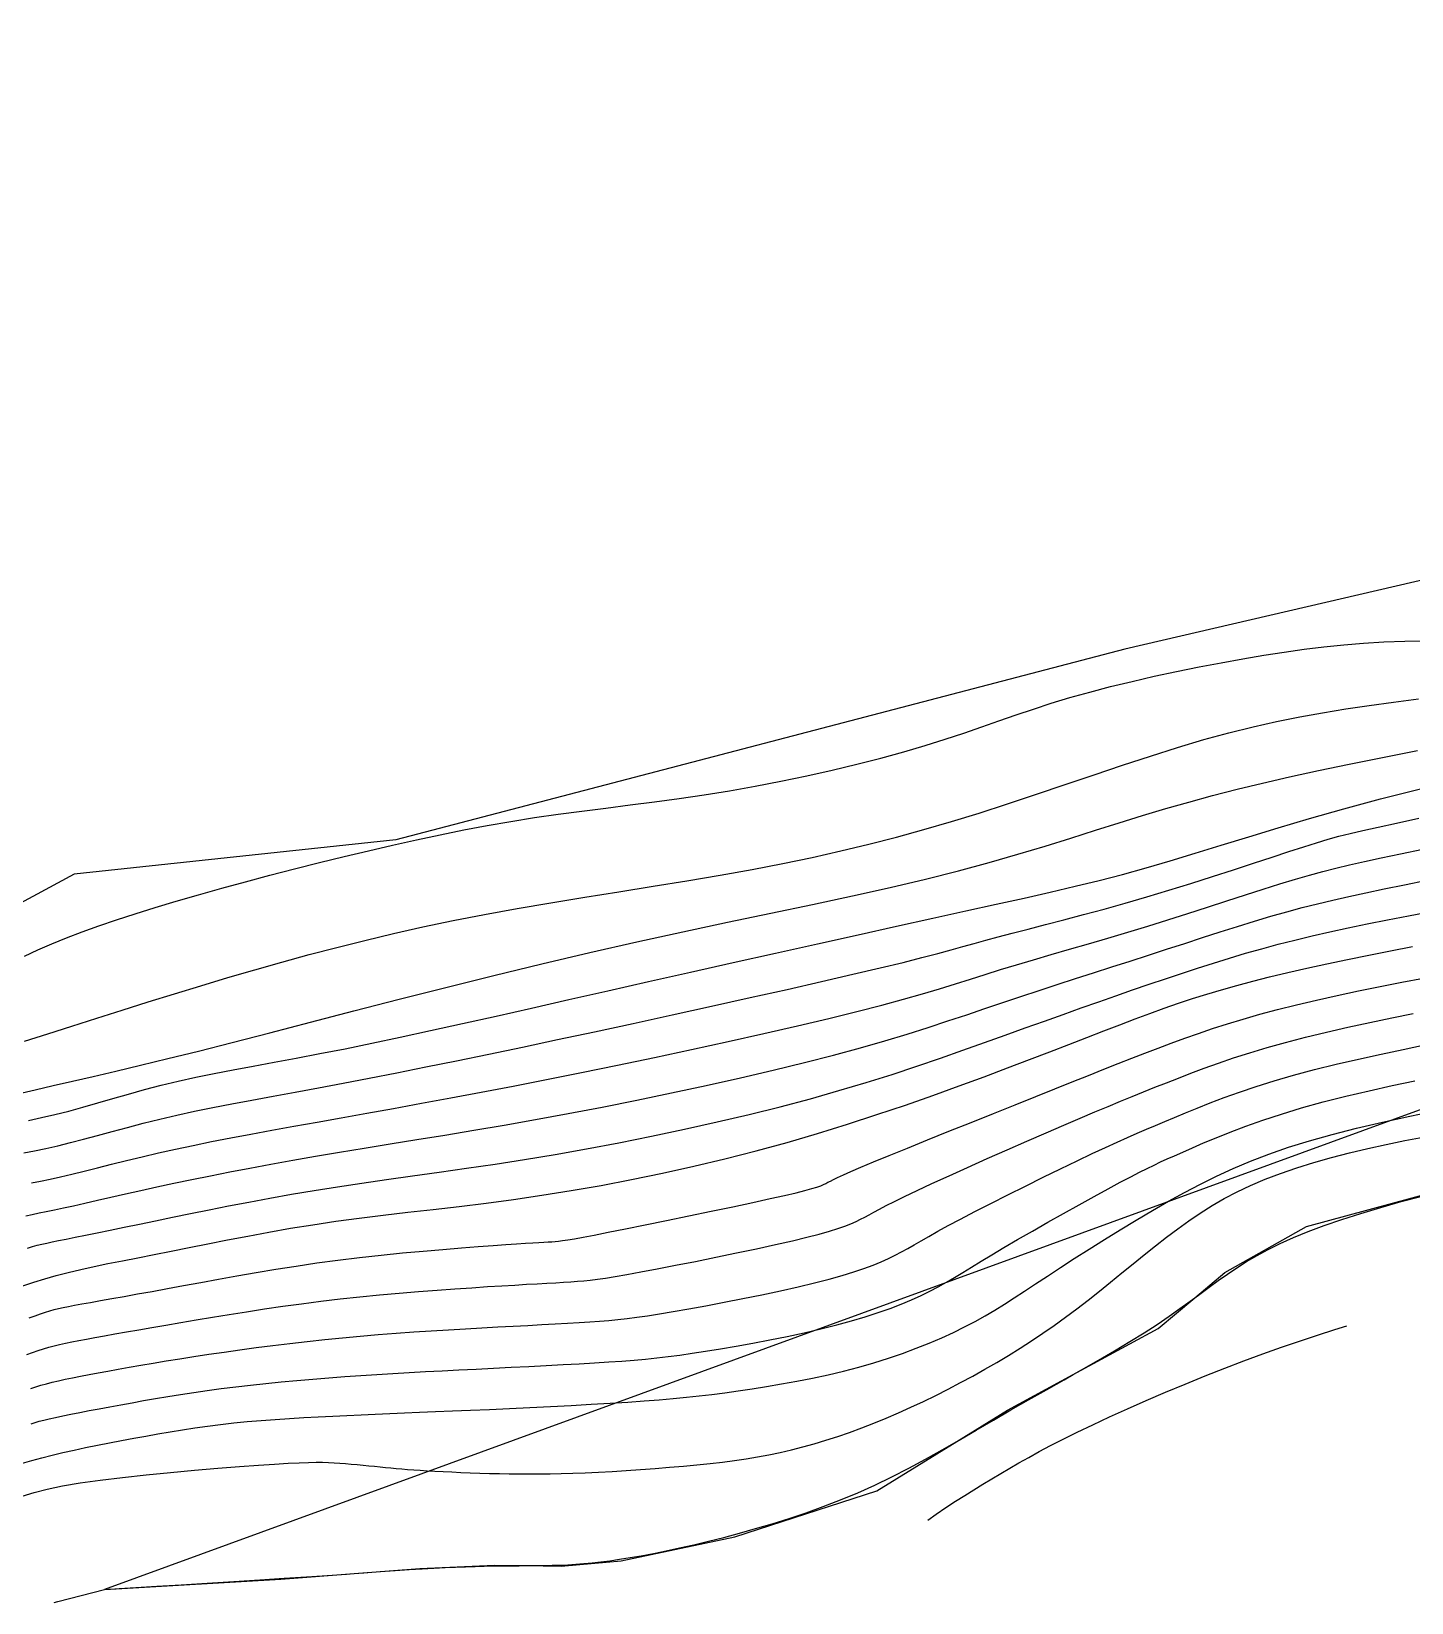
# Model space of a CAD drawing. Header units: metres. Extents: x 241192 to 243846, y 277833 to 281228.
# Drawn here: x 243592.6 to 243645.1, y 281166.3 to 281226 of the extents above; entities that cross this region are included whole.
import ezdxf

# ---------------------------------------------------------------- set-up
doc = ezdxf.new("R2010")
doc.units = ezdxf.units.M
for name, color, linetype in [('TERRAIN_BOUNDARY', 6, 'Continuous'), ('TERRAIN_CONTOUR_1M', 3, 'Continuous'), ('TERRAIN_CONTOUR_5M_SUPPLEMENT', 4, 'Continuous')]:
    doc.layers.add(name, color=color, linetype=linetype)

msp = doc.modelspace()

# ---------------------------------------------------------------- linework, layer by layer
at = {"layer": 'TERRAIN_BOUNDARY'}
msp.add_polyline3d([(243745.421, 281222.791, 0), (243737.295, 281221.867, 0), (243730.231, 281226.018, 0), (243720.239, 281224.425, 0), (243694.771, 281219.777, 0), (243676.151, 281213.339, 0), (243667.336, 281210.203, 0), (243634.22, 281202.514, 0), (243606.489, 281195.27, 0), (243594.248, 281193.958, 0), (243583.689, 281188.269, 0), (243579.782, 281189.576, 0), (243568.34, 281189.293, 0), (243546.752, 281188.108, 0)], dxfattribs=at)
at = {"layer": 'TERRAIN_CONTOUR_1M'}
for points in [[(243712.775, 281209.536, 17), (243595.401, 281166.753, 17), (243595.626, 281166.766, 17)], [(243592.358, 281190.846, 2), (243592.862, 281191.082, 2), (243593.393, 281191.313, 2), (243593.955, 281191.542, 2), (243594.55, 281191.768, 2), (243595.181, 281191.995, 2), (243595.852, 281192.223, 2), (243596.566, 281192.454, 2), (243597.325, 281192.689, 2), (243598.132, 281192.93, 2), (243598.98, 281193.175, 2), (243599.862, 281193.422, 2), (243600.77, 281193.67, 2), (243601.696, 281193.917, 2), (243602.634, 281194.16, 2), (243603.575, 281194.398, 2), (243604.513, 281194.629, 2), (243605.44, 281194.851, 2), (243606.357, 281195.064, 2), (243607.267, 281195.267, 2), (243608.17, 281195.459, 2), (243609.07, 281195.64, 2), (243609.967, 281195.809, 2), (243610.863, 281195.966, 2), (243611.76, 281196.109, 2), (243612.661, 281196.24, 2), (243613.566, 281196.361, 2), (243614.477, 281196.476, 2), (243615.396, 281196.591, 2), (243616.324, 281196.71, 2), (243617.263, 281196.836, 2), (243618.214, 281196.974, 2), (243619.179, 281197.128, 2), (243620.157, 281197.301, 2), (243621.14, 281197.493, 2), (243622.12, 281197.699, 2), (243623.086, 281197.917, 2), (243624.03, 281198.144, 2), (243624.941, 281198.378, 2), (243625.81, 281198.616, 2), (243626.627, 281198.854, 2), (243627.387, 281199.091, 2), (243628.099, 281199.326, 2), (243628.778, 281199.559, 2), (243629.436, 281199.789, 2), (243630.087, 281200.016, 2), (243630.745, 281200.239, 2), (243631.423, 281200.459, 2), (243632.135, 281200.675, 2), (243632.89, 281200.887, 2), (243633.684, 281201.094, 2), (243634.506, 281201.294, 2), (243635.346, 281201.486, 2), (243636.197, 281201.669, 2), (243637.048, 281201.842, 2), (243637.889, 281202.004, 2), (243638.711, 281202.153, 2), (243639.508, 281202.288, 2), (243640.284, 281202.41, 2), (243641.045, 281202.516, 2), (243641.799, 281202.608, 2), (243642.553, 281202.685, 2), (243643.313, 281202.747, 2), (243644.086, 281202.793, 2), (243644.88, 281202.823, 2), (243645.699, 281202.838, 2)], [(243592.361, 281187.606, 3), (243593.245, 281187.889, 3), (243594.161, 281188.182, 3), (243595.103, 281188.483, 3), (243596.07, 281188.789, 3), (243597.055, 281189.099, 3), (243598.057, 281189.409, 3), (243599.071, 281189.718, 3), (243600.094, 281190.024, 3), (243601.121, 281190.324, 3), (243602.15, 281190.616, 3), (243603.186, 281190.899, 3), (243604.235, 281191.175, 3), (243605.302, 281191.442, 3), (243606.392, 281191.7, 3), (243607.512, 281191.951, 3), (243608.667, 281192.192, 3), (243609.863, 281192.425, 3), (243611.103, 281192.65, 3), (243612.377, 281192.869, 3), (243613.672, 281193.082, 3), (243614.977, 281193.293, 3), (243616.278, 281193.502, 3), (243617.564, 281193.712, 3), (243618.822, 281193.925, 3), (243620.039, 281194.142, 3), (243621.206, 281194.366, 3), (243622.33, 281194.599, 3), (243623.42, 281194.841, 3), (243624.484, 281195.097, 3), (243625.534, 281195.367, 3), (243626.578, 281195.654, 3), (243627.625, 281195.96, 3), (243628.685, 281196.286, 3), (243629.764, 281196.634, 3), (243630.858, 281196.997, 3), (243631.957, 281197.368, 3), (243633.052, 281197.74, 3), (243634.136, 281198.104, 3), (243635.2, 281198.453, 3), (243636.235, 281198.78, 3), (243637.232, 281199.077, 3), (243638.187, 281199.339, 3), (243639.106, 281199.568, 3), (243640, 281199.769, 3), (243640.878, 281199.946, 3), (243641.751, 281200.103, 3), (243642.63, 281200.246, 3), (243643.524, 281200.378, 3), (243644.443, 281200.505, 3), (243645.395, 281200.63, 3)], [(243592.101, 281185.609, 4), (243592.76, 281185.759, 4), (243593.45, 281185.915, 4), (243594.181, 281186.081, 4), (243594.968, 281186.263, 4), (243595.826, 281186.463, 4), (243596.77, 281186.688, 4), (243597.814, 281186.942, 4), (243598.973, 281187.23, 4), (243600.261, 281187.557, 4), (243601.687, 281187.924, 4), (243603.235, 281188.326, 4), (243604.884, 281188.755, 4), (243606.61, 281189.2, 4), (243608.393, 281189.654, 4), (243610.211, 281190.108, 4), (243612.041, 281190.553, 4), (243613.862, 281190.981, 4), (243615.653, 281191.385, 4), (243617.406, 281191.766, 4), (243619.11, 281192.128, 4), (243620.76, 281192.474, 4), (243622.346, 281192.808, 4), (243623.86, 281193.132, 4), (243625.294, 281193.452, 4), (243626.641, 281193.768, 4), (243627.895, 281194.086, 4), (243629.063, 281194.402, 4), (243630.158, 281194.717, 4), (243631.19, 281195.027, 4), (243632.169, 281195.331, 4), (243633.107, 281195.627, 4), (243634.014, 281195.914, 4), (243634.902, 281196.189, 4), (243635.781, 281196.452, 4), (243636.664, 281196.704, 4), (243637.564, 281196.948, 4), (243638.494, 281197.187, 4), (243639.466, 281197.424, 4), (243640.494, 281197.661, 4), (243641.589, 281197.901, 4), (243642.766, 281198.147, 4), (243644.029, 281198.4, 4), (243645.357, 281198.658, 4)], [(243592.326, 281183.356, 6), (243592.737, 281183.438, 6), (243593.167, 281183.528, 6), (243593.621, 281183.631, 6), (243594.1, 281183.749, 6), (243594.606, 281183.881, 6), (243595.137, 281184.023, 6), (243595.693, 281184.173, 6), (243596.273, 281184.328, 6), (243596.877, 281184.486, 6), (243597.504, 281184.642, 6), (243598.153, 281184.794, 6), (243598.824, 281184.941, 6), (243599.522, 281185.083, 6), (243600.25, 281185.224, 6), (243601.011, 281185.367, 6), (243601.812, 281185.514, 6), (243602.654, 281185.668, 6), (243603.543, 281185.831, 6), (243604.482, 281186.007, 6), (243605.476, 281186.198, 6), (243606.525, 281186.404, 6), (243607.631, 281186.625, 6), (243608.795, 281186.862, 6), (243610.018, 281187.114, 6), (243611.3, 281187.382, 6), (243612.643, 281187.667, 6), (243614.047, 281187.967, 6), (243615.51, 281188.283, 6), (243617.004, 281188.609, 6), (243618.499, 281188.937, 6), (243619.965, 281189.262, 6), (243621.371, 281189.577, 6), (243622.686, 281189.875, 6), (243623.879, 281190.15, 6), (243624.92, 281190.394, 6), (243625.789, 281190.605, 6), (243626.506, 281190.784, 6), (243627.104, 281190.94, 6), (243627.613, 281191.078, 6), (243628.066, 281191.204, 6), (243628.495, 281191.325, 6), (243628.93, 281191.447, 6), (243629.404, 281191.576, 6), (243629.943, 281191.717, 6), (243630.544, 281191.873, 6), (243631.201, 281192.041, 6), (243631.906, 281192.224, 6), (243632.653, 281192.42, 6), (243633.434, 281192.63, 6), (243634.241, 281192.855, 6), (243635.067, 281193.093, 6), (243635.904, 281193.345, 6), (243636.741, 281193.605, 6), (243637.564, 281193.867, 6), (243638.361, 281194.126, 6), (243639.12, 281194.374, 6), (243639.828, 281194.608, 6), (243640.471, 281194.82, 6), (243641.038, 281195.004, 6), (243641.524, 281195.157, 6), (243641.956, 281195.286, 6), (243642.37, 281195.401, 6), (243642.802, 281195.51, 6), (243643.287, 281195.625, 6), (243643.86, 281195.753, 6), (243644.558, 281195.905, 6), (243645.415, 281196.09, 6)], [(243592.618, 281182.214, 7), (243592.961, 281182.283, 7), (243593.329, 281182.359, 7), (243593.728, 281182.446, 7), (243594.162, 281182.548, 7), (243594.631, 281182.662, 7), (243595.133, 281182.788, 7), (243595.668, 281182.922, 7), (243596.233, 281183.063, 7), (243596.828, 281183.207, 7), (243597.45, 281183.354, 7), (243598.099, 281183.5, 7), (243598.773, 281183.644, 7), (243599.474, 281183.786, 7), (243600.206, 281183.929, 7), (243600.971, 281184.074, 7), (243601.771, 281184.221, 7), (243602.609, 281184.373, 7), (243603.488, 281184.53, 7), (243604.411, 281184.695, 7), (243605.379, 281184.867, 7), (243606.395, 281185.05, 7), (243607.459, 281185.243, 7), (243608.573, 281185.448, 7), (243609.738, 281185.666, 7), (243610.954, 281185.899, 7), (243612.223, 281186.147, 7), (243613.547, 281186.411, 7), (243614.922, 281186.693, 7), (243616.327, 281186.987, 7), (243617.739, 281187.289, 7), (243619.132, 281187.593, 7), (243620.483, 281187.895, 7), (243621.766, 281188.19, 7), (243622.958, 281188.471, 7), (243624.033, 281188.735, 7), (243624.975, 281188.978, 7), (243625.798, 281189.201, 7), (243626.525, 281189.408, 7), (243627.178, 281189.603, 7), (243627.779, 281189.789, 7), (243628.351, 281189.97, 7), (243628.915, 281190.149, 7), (243629.494, 281190.329, 7), (243630.106, 281190.515, 7), (243630.751, 281190.706, 7), (243631.426, 281190.902, 7), (243632.125, 281191.105, 7), (243632.846, 281191.315, 7), (243633.584, 281191.531, 7), (243634.335, 281191.754, 7), (243635.095, 281191.985, 7), (243635.859, 281192.223, 7), (243636.621, 281192.465, 7), (243637.373, 281192.707, 7), (243638.107, 281192.944, 7), (243638.816, 281193.172, 7), (243639.491, 281193.388, 7), (243640.126, 281193.588, 7), (243640.713, 281193.766, 7), (243641.248, 281193.922, 7), (243641.754, 281194.061, 7), (243642.254, 281194.188, 7), (243642.775, 281194.312, 7), (243643.341, 281194.439, 7), (243643.978, 281194.576, 7), (243644.712, 281194.73, 7), (243645.568, 281194.908, 7)], [(243592.408, 281180.964, 8), (243592.652, 281181.019, 8), (243592.909, 281181.072, 8), (243593.185, 281181.127, 8), (243593.491, 281181.189, 8), (243593.835, 281181.261, 8), (243594.223, 281181.346, 8), (243594.655, 281181.444, 8), (243595.129, 281181.553, 8), (243595.643, 281181.671, 8), (243596.193, 281181.797, 8), (243596.778, 281181.929, 8), (243597.396, 281182.065, 8), (243598.044, 281182.205, 8), (243598.721, 281182.347, 8), (243599.427, 281182.49, 8), (243600.163, 281182.634, 8), (243600.93, 281182.781, 8), (243601.73, 281182.928, 8), (243602.564, 281183.078, 8), (243603.434, 281183.229, 8), (243604.34, 281183.382, 8), (243605.283, 281183.537, 8), (243606.265, 281183.696, 8), (243607.287, 281183.861, 8), (243608.351, 281184.034, 8), (243609.458, 281184.218, 8), (243610.608, 281184.415, 8), (243611.804, 281184.626, 8), (243613.047, 281184.855, 8), (243614.334, 281185.102, 8), (243615.651, 281185.365, 8), (243616.978, 281185.641, 8), (243618.299, 281185.925, 8), (243619.595, 281186.214, 8), (243620.847, 281186.504, 8), (243622.036, 281186.793, 8), (243623.145, 281187.076, 8), (243624.161, 281187.351, 8), (243625.091, 281187.617, 8), (243625.947, 281187.876, 8), (243626.744, 281188.128, 8), (243627.493, 281188.374, 8), (243628.207, 281188.614, 8), (243628.9, 281188.85, 8), (243629.584, 281189.083, 8), (243630.27, 281189.312, 8), (243630.959, 281189.539, 8), (243631.651, 281189.763, 8), (243632.344, 281189.987, 8), (243633.039, 281190.21, 8), (243633.734, 281190.432, 8), (243634.429, 281190.654, 8), (243635.122, 281190.878, 8), (243635.814, 281191.102, 8), (243636.502, 281191.326, 8), (243637.182, 281191.546, 8), (243637.853, 281191.762, 8), (243638.511, 281191.97, 8), (243639.155, 281192.168, 8), (243639.781, 281192.356, 8), (243640.387, 281192.529, 8), (243640.973, 281192.688, 8), (243641.552, 281192.835, 8), (243642.138, 281192.976, 8), (243642.747, 281193.113, 8), (243643.395, 281193.253, 8), (243644.097, 281193.398, 8), (243644.867, 281193.554, 8), (243645.722, 281193.726, 8)], [(243592.47, 281179.735, 9), (243592.658, 281179.795, 9), (243592.835, 281179.845, 9), (243593.012, 281179.888, 9), (243593.2, 281179.929, 9), (243593.41, 281179.972, 9), (243593.653, 281180.019, 9), (243593.942, 281180.076, 9), (243594.284, 281180.145, 9), (243594.68, 281180.226, 9), (243595.125, 281180.318, 9), (243595.617, 281180.42, 9), (243596.153, 281180.531, 9), (243596.729, 281180.65, 9), (243597.343, 281180.777, 9), (243597.99, 281180.911, 9), (243598.669, 281181.05, 9), (243599.379, 281181.193, 9), (243600.119, 281181.339, 9), (243600.889, 281181.487, 9), (243601.69, 281181.635, 9), (243602.52, 281181.783, 9), (243603.379, 281181.928, 9), (243604.268, 281182.069, 9), (243605.186, 281182.206, 9), (243606.135, 281182.342, 9), (243607.115, 281182.479, 9), (243608.129, 281182.62, 9), (243609.178, 281182.77, 9), (243610.262, 281182.931, 9), (243611.385, 281183.106, 9), (243612.546, 281183.299, 9), (243613.746, 281183.512, 9), (243614.974, 281183.744, 9), (243616.218, 281183.992, 9), (243617.467, 281184.256, 9), (243618.707, 281184.532, 9), (243619.927, 281184.819, 9), (243621.115, 281185.114, 9), (243622.258, 281185.417, 9), (243623.347, 281185.724, 9), (243624.383, 281186.033, 9), (243625.369, 281186.344, 9), (243626.309, 281186.653, 9), (243627.206, 281186.958, 9), (243628.064, 281187.259, 9), (243628.885, 281187.552, 9), (243629.674, 281187.836, 9), (243630.434, 281188.109, 9), (243631.167, 281188.372, 9), (243631.875, 281188.625, 9), (243632.563, 281188.869, 9), (243633.232, 281189.104, 9), (243633.884, 281189.333, 9), (243634.523, 281189.554, 9), (243635.15, 281189.77, 9), (243635.769, 281189.981, 9), (243636.382, 281190.186, 9), (243636.991, 281190.386, 9), (243637.598, 281190.58, 9), (243638.207, 281190.767, 9), (243638.819, 281190.949, 9), (243639.436, 281191.124, 9), (243640.061, 281191.292, 9), (243640.698, 281191.453, 9), (243641.349, 281191.61, 9), (243642.022, 281191.763, 9), (243642.72, 281191.915, 9), (243643.449, 281192.067, 9), (243644.215, 281192.221, 9), (243645.022, 281192.379, 9), (243645.876, 281192.543, 9)], [(243592.535, 281177.077, 11), (243592.762, 281177.163, 11), (243592.967, 281177.238, 11), (243593.15, 281177.3, 11), (243593.316, 281177.353, 11), (243593.478, 281177.398, 11), (243593.644, 281177.439, 11), (243593.823, 281177.478, 11), (243594.026, 281177.519, 11), (243594.262, 281177.562, 11), (243594.541, 281177.613, 11), (243594.871, 281177.671, 11), (243595.25, 281177.739, 11), (243595.677, 281177.815, 11), (243596.147, 281177.899, 11), (243596.658, 281177.991, 11), (243597.208, 281178.09, 11), (243597.794, 281178.196, 11), (243598.412, 281178.309, 11), (243599.061, 281178.429, 11), (243599.737, 281178.553, 11), (243600.44, 281178.68, 11), (243601.167, 281178.807, 11), (243601.917, 281178.932, 11), (243602.687, 281179.054, 11), (243603.477, 281179.171, 11), (243604.283, 281179.28, 11), (243605.102, 281179.379, 11), (243605.924, 281179.47, 11), (243606.736, 281179.551, 11), (243607.524, 281179.624, 11), (243608.277, 281179.688, 11), (243608.98, 281179.744, 11), (243609.622, 281179.793, 11), (243610.19, 281179.834, 11), (243610.675, 281179.868, 11), (243611.082, 281179.895, 11), (243611.421, 281179.918, 11), (243611.7, 281179.935, 11), (243611.931, 281179.95, 11), (243612.121, 281179.961, 11), (243612.28, 281179.971, 11), (243612.417, 281179.979, 11), (243612.544, 281179.988, 11), (243612.676, 281180.001, 11), (243612.831, 281180.02, 11), (243613.027, 281180.049, 11), (243613.281, 281180.092, 11), (243613.61, 281180.153, 11), (243614.033, 281180.233, 11), (243614.567, 281180.338, 11), (243615.221, 281180.468, 11), (243615.972, 281180.62, 11), (243616.788, 281180.786, 11), (243617.637, 281180.96, 11), (243618.487, 281181.137, 11), (243619.308, 281181.309, 11), (243620.066, 281181.471, 11), (243620.73, 281181.616, 11), (243621.277, 281181.739, 11), (243621.713, 281181.842, 11), (243622.053, 281181.928, 11), (243622.313, 281181.999, 11), (243622.507, 281182.058, 11), (243622.651, 281182.109, 11), (243622.759, 281182.154, 11), (243622.846, 281182.196, 11), (243622.928, 281182.238, 11), (243623.02, 281182.286, 11), (243623.138, 281182.346, 11), (243623.297, 281182.422, 11), (243623.514, 281182.522, 11), (243623.803, 281182.65, 11), (243624.181, 281182.812, 11), (243624.663, 281183.014, 11), (243625.259, 281183.259, 11), (243625.951, 281183.541, 11), (243626.717, 281183.851, 11), (243627.534, 281184.179, 11), (243628.377, 281184.518, 11), (243629.224, 281184.857, 11), (243630.051, 281185.188, 11), (243630.836, 281185.502, 11), (243631.56, 281185.792, 11), (243632.226, 281186.059, 11), (243632.843, 281186.307, 11), (243633.42, 281186.537, 11), (243633.965, 281186.752, 11), (243634.486, 281186.957, 11), (243634.992, 281187.153, 11), (243635.492, 281187.344, 11), (243635.993, 281187.532, 11), (243636.502, 281187.718, 11), (243637.025, 281187.903, 11), (243637.567, 281188.085, 11), (243638.133, 281188.267, 11), (243638.73, 281188.448, 11), (243639.364, 281188.628, 11), (243640.039, 281188.808, 11), (243640.76, 281188.987, 11), (243641.52, 281189.166, 11), (243642.309, 281189.343, 11), (243643.12, 281189.516, 11), (243643.942, 281189.685, 11), (243644.767, 281189.849, 11), (243645.586, 281190.007, 11)], [(243592.442, 281175.686, 12), (243592.661, 281175.766, 12), (243592.872, 281175.839, 12), (243593.078, 281175.905, 12), (243593.28, 281175.965, 12), (243593.483, 281176.019, 12), (243593.693, 281176.071, 12), (243593.916, 281176.12, 12), (243594.155, 281176.17, 12), (243594.418, 281176.221, 12), (243594.709, 281176.275, 12), (243595.034, 281176.334, 12), (243595.396, 281176.399, 12), (243595.796, 281176.47, 12), (243596.232, 281176.547, 12), (243596.701, 281176.629, 12), (243597.204, 281176.716, 12), (243597.737, 281176.808, 12), (243598.299, 281176.903, 12), (243598.889, 281177.002, 12), (243599.504, 281177.105, 12), (243600.143, 281177.21, 12), (243600.805, 281177.315, 12), (243601.486, 281177.419, 12), (243602.185, 281177.522, 12), (243602.9, 281177.621, 12), (243603.628, 281177.715, 12), (243604.369, 281177.803, 12), (243605.118, 281177.884, 12), (243605.869, 281177.957, 12), (243606.615, 281178.024, 12), (243607.346, 281178.084, 12), (243608.056, 281178.138, 12), (243608.735, 281178.186, 12), (243609.377, 281178.229, 12), (243609.974, 281178.268, 12), (243610.519, 281178.301, 12), (243611.014, 281178.331, 12), (243611.463, 281178.357, 12), (243611.869, 281178.38, 12), (243612.236, 281178.401, 12), (243612.568, 281178.42, 12), (243612.869, 281178.437, 12), (243613.141, 281178.454, 12), (243613.392, 281178.472, 12), (243613.633, 281178.492, 12), (243613.883, 281178.518, 12), (243614.156, 281178.552, 12), (243614.468, 281178.597, 12), (243614.836, 281178.657, 12), (243615.276, 281178.733, 12), (243615.803, 281178.829, 12), (243616.426, 281178.947, 12), (243617.127, 281179.082, 12), (243617.882, 281179.231, 12), (243618.665, 281179.388, 12), (243619.451, 281179.55, 12), (243620.214, 281179.711, 12), (243620.93, 281179.868, 12), (243621.574, 281180.014, 12), (243622.126, 281180.148, 12), (243622.592, 281180.268, 12), (243622.981, 281180.379, 12), (243623.306, 281180.48, 12), (243623.576, 281180.574, 12), (243623.802, 281180.663, 12), (243623.996, 281180.748, 12), (243624.167, 281180.831, 12), (243624.328, 281180.915, 12), (243624.492, 281181.003, 12), (243624.672, 281181.102, 12), (243624.884, 281181.217, 12), (243625.14, 281181.351, 12), (243625.455, 281181.511, 12), (243625.843, 281181.702, 12), (243626.317, 281181.928, 12), (243626.887, 281182.192, 12), (243627.536, 281182.488, 12), (243628.244, 281182.806, 12), (243628.988, 281183.138, 12), (243629.748, 281183.474, 12), (243630.502, 281183.805, 12), (243631.229, 281184.121, 12), (243631.908, 281184.415, 12), (243632.522, 281184.678, 12), (243633.078, 281184.914, 12), (243633.586, 281185.127, 12), (243634.058, 281185.323, 12), (243634.505, 281185.506, 12), (243634.938, 281185.68, 12), (243635.368, 281185.852, 12), (243635.806, 281186.026, 12), (243636.263, 281186.205, 12), (243636.742, 281186.39, 12), (243637.25, 281186.58, 12), (243637.789, 281186.773, 12), (243638.364, 281186.969, 12), (243638.978, 281187.166, 12), (243639.637, 281187.364, 12), (243640.343, 281187.561, 12), (243641.098, 281187.756, 12), (243641.893, 281187.948, 12), (243642.713, 281188.135, 12), (243643.547, 281188.317, 12), (243644.38, 281188.49, 12), (243645.201, 281188.655, 12)], [(243592.6, 281174.393, 13), (243592.788, 281174.456, 13), (243592.982, 281174.515, 13), (243593.188, 281174.573, 13), (243593.41, 281174.629, 13), (243593.65, 281174.686, 13), (243593.909, 281174.743, 13), (243594.188, 281174.801, 13), (243594.488, 281174.861, 13), (243594.81, 281174.923, 13), (243595.156, 281174.988, 13), (243595.526, 281175.056, 13), (243595.921, 281175.127, 13), (243596.342, 281175.202, 13), (243596.787, 281175.28, 13), (243597.256, 281175.36, 13), (243597.749, 281175.442, 13), (243598.265, 281175.525, 13), (243598.804, 281175.61, 13), (243599.365, 281175.696, 13), (243599.947, 281175.781, 13), (243600.55, 281175.866, 13), (243601.169, 281175.95, 13), (243601.804, 281176.032, 13), (243602.453, 281176.112, 13), (243603.112, 281176.188, 13), (243603.78, 281176.259, 13), (243604.455, 281176.326, 13), (243605.134, 281176.388, 13), (243605.815, 281176.445, 13), (243606.494, 281176.496, 13), (243607.168, 281176.544, 13), (243607.834, 281176.588, 13), (243608.49, 281176.628, 13), (243609.132, 281176.666, 13), (243609.757, 281176.701, 13), (243610.362, 281176.734, 13), (243610.946, 281176.766, 13), (243611.505, 281176.796, 13), (243612.037, 281176.824, 13), (243612.542, 281176.852, 13), (243613.016, 281176.878, 13), (243613.458, 281176.904, 13), (243613.866, 281176.93, 13), (243614.239, 281176.955, 13), (243614.591, 281176.983, 13), (243614.935, 281177.015, 13), (243615.285, 281177.054, 13), (243615.656, 281177.102, 13), (243616.062, 281177.161, 13), (243616.518, 281177.233, 13), (243617.038, 281177.32, 13), (243617.631, 281177.425, 13), (243618.283, 281177.544, 13), (243618.976, 281177.676, 13), (243619.693, 281177.816, 13), (243620.414, 281177.963, 13), (243621.121, 281178.113, 13), (243621.795, 281178.264, 13), (243622.418, 281178.412, 13), (243622.976, 281178.556, 13), (243623.471, 281178.695, 13), (243623.909, 281178.829, 13), (243624.298, 281178.961, 13), (243624.644, 281179.089, 13), (243624.953, 281179.216, 13), (243625.233, 281179.341, 13), (243625.488, 281179.466, 13), (243625.728, 281179.591, 13), (243625.964, 281179.721, 13), (243626.207, 281179.859, 13), (243626.47, 281180.011, 13), (243626.766, 281180.181, 13), (243627.107, 281180.373, 13), (243627.504, 281180.591, 13), (243627.972, 281180.842, 13), (243628.515, 281181.125, 13), (243629.121, 281181.435, 13), (243629.77, 281181.762, 13), (243630.442, 281182.097, 13), (243631.119, 281182.43, 13), (243631.78, 281182.753, 13), (243632.407, 281183.055, 13), (243632.98, 281183.328, 13), (243633.485, 281183.564, 13), (243633.93, 281183.769, 13), (243634.33, 281183.948, 13), (243634.697, 281184.109, 13), (243635.046, 281184.259, 13), (243635.39, 281184.404, 13), (243635.744, 281184.551, 13), (243636.12, 281184.707, 13), (243636.532, 281184.878, 13), (243636.983, 281185.062, 13), (243637.475, 281185.257, 13), (243638.011, 281185.461, 13), (243638.594, 281185.671, 13), (243639.226, 281185.885, 13), (243639.909, 281186.1, 13), (243640.646, 281186.314, 13), (243641.437, 281186.524, 13), (243642.266, 281186.729, 13), (243643.117, 281186.928, 13), (243643.974, 281187.117, 13), (243644.819, 281187.295, 13), (243645.634, 281187.462, 13)], [(243592.613, 281173.054, 14), (243592.758, 281173.101, 14), (243592.914, 281173.146, 14), (243593.092, 281173.191, 14), (243593.298, 281173.24, 14), (243593.54, 281173.294, 14), (243593.816, 281173.353, 14), (243594.124, 281173.416, 14), (243594.459, 281173.483, 14), (243594.82, 281173.553, 14), (243595.202, 281173.626, 14), (243595.603, 281173.701, 14), (243596.018, 281173.777, 14), (243596.447, 281173.855, 14), (243596.888, 281173.933, 14), (243597.342, 281174.012, 14), (243597.811, 281174.09, 14), (243598.294, 281174.167, 14), (243598.793, 281174.243, 14), (243599.309, 281174.317, 14), (243599.841, 281174.389, 14), (243600.391, 281174.457, 14), (243600.956, 281174.523, 14), (243601.534, 281174.586, 14), (243602.123, 281174.645, 14), (243602.721, 281174.701, 14), (243603.324, 281174.754, 14), (243603.932, 281174.804, 14), (243604.541, 281174.85, 14), (243605.15, 281174.892, 14), (243605.76, 281174.932, 14), (243606.372, 281174.969, 14), (243606.99, 281175.004, 14), (243607.613, 281175.038, 14), (243608.245, 281175.071, 14), (243608.887, 281175.103, 14), (243609.541, 281175.135, 14), (243610.206, 281175.168, 14), (243610.877, 281175.201, 14), (243611.547, 281175.235, 14), (243612.206, 281175.268, 14), (243612.848, 281175.302, 14), (243613.464, 281175.337, 14), (243614.047, 281175.371, 14), (243614.59, 281175.405, 14), (243615.087, 281175.439, 14), (243615.548, 281175.475, 14), (243615.986, 281175.513, 14), (243616.414, 281175.557, 14), (243616.844, 281175.607, 14), (243617.288, 281175.664, 14), (243617.761, 281175.732, 14), (243618.274, 281175.811, 14), (243618.835, 281175.903, 14), (243619.438, 281176.006, 14), (243620.071, 281176.121, 14), (243620.721, 281176.244, 14), (243621.377, 281176.376, 14), (243622.027, 281176.516, 14), (243622.659, 281176.661, 14), (243623.262, 281176.811, 14), (243623.825, 281176.964, 14), (243624.35, 281177.121, 14), (243624.838, 281177.28, 14), (243625.291, 281177.442, 14), (243625.713, 281177.605, 14), (243626.105, 281177.77, 14), (243626.469, 281177.935, 14), (243626.809, 281178.101, 14), (243627.128, 281178.267, 14), (243627.435, 281178.438, 14), (243627.741, 281178.616, 14), (243628.057, 281178.805, 14), (243628.392, 281179.01, 14), (243628.759, 281179.234, 14), (243629.166, 281179.481, 14), (243629.626, 281179.755, 14), (243630.143, 281180.058, 14), (243630.706, 281180.382, 14), (243631.296, 281180.718, 14), (243631.897, 281181.056, 14), (243632.49, 281181.387, 14), (243633.059, 281181.701, 14), (243633.585, 281181.989, 14), (243634.052, 281182.241, 14), (243634.447, 281182.45, 14), (243634.782, 281182.624, 14), (243635.073, 281182.769, 14), (243635.335, 281182.896, 14), (243635.586, 281183.012, 14), (243635.842, 281183.127, 14), (243636.119, 281183.25, 14), (243636.435, 281183.389, 14), (243636.801, 281183.551, 14), (243637.223, 281183.734, 14), (243637.7, 281183.935, 14), (243638.234, 281184.149, 14), (243638.825, 281184.373, 14), (243639.474, 281184.603, 14), (243640.182, 281184.836, 14), (243640.95, 281185.067, 14), (243641.775, 281185.293, 14), (243642.639, 281185.511, 14), (243643.521, 281185.72, 14), (243644.401, 281185.917, 14), (243645.257, 281186.101, 14)], [(243592.273, 281170.303, 16), (243592.717, 281170.439, 16), (243593.22, 281170.566, 16), (243593.799, 281170.686, 16), (243594.469, 281170.8, 16), (243595.239, 281170.91, 16), (243596.089, 281171.014, 16), (243596.99, 281171.112, 16), (243597.913, 281171.203, 16), (243598.83, 281171.286, 16), (243599.712, 281171.36, 16), (243600.531, 281171.424, 16), (243601.259, 281171.477, 16), (243601.874, 281171.518, 16), (243602.385, 281171.549, 16), (243602.807, 281171.57, 16), (243603.156, 281171.583, 16), (243603.448, 281171.588, 16), (243603.697, 281171.587, 16), (243603.921, 281171.58, 16), (243604.135, 281171.569, 16), (243604.35, 281171.555, 16), (243604.57, 281171.539, 16), (243604.792, 281171.52, 16), (243605.015, 281171.5, 16), (243605.237, 281171.478, 16), (243605.457, 281171.456, 16), (243605.674, 281171.435, 16), (243605.886, 281171.413, 16), (243606.093, 281171.393, 16), (243606.297, 281171.373, 16), (243606.502, 281171.355, 16), (243606.713, 281171.337, 16), (243606.932, 281171.319, 16), (243607.165, 281171.302, 16), (243607.413, 281171.285, 16), (243607.682, 281171.268, 16), (243607.974, 281171.252, 16), (243608.287, 281171.235, 16), (243608.617, 281171.219, 16), (243608.962, 281171.204, 16), (243609.319, 281171.19, 16), (243609.684, 281171.177, 16), (243610.054, 281171.166, 16), (243610.426, 281171.157, 16), (243610.799, 281171.15, 16), (243611.174, 281171.145, 16), (243611.556, 281171.143, 16), (243611.948, 281171.144, 16), (243612.354, 281171.149, 16), (243612.778, 281171.158, 16), (243613.224, 281171.172, 16), (243613.695, 281171.19, 16), (243614.194, 281171.214, 16), (243614.715, 281171.242, 16), (243615.253, 281171.275, 16), (243615.799, 281171.311, 16), (243616.348, 281171.352, 16), (243616.894, 281171.396, 16), (243617.428, 281171.442, 16), (243617.945, 281171.491, 16), (243618.44, 281171.543, 16), (243618.914, 281171.597, 16), (243619.372, 281171.656, 16), (243619.817, 281171.721, 16), (243620.252, 281171.793, 16), (243620.681, 281171.872, 16), (243621.108, 281171.961, 16), (243621.537, 281172.06, 16), (243621.971, 281172.17, 16), (243622.409, 281172.292, 16), (243622.853, 281172.425, 16), (243623.301, 281172.57, 16), (243623.754, 281172.726, 16), (243624.212, 281172.894, 16), (243624.674, 281173.073, 16), (243625.141, 281173.264, 16), (243625.611, 281173.466, 16), (243626.084, 281173.679, 16), (243626.559, 281173.901, 16), (243627.033, 281174.132, 16), (243627.506, 281174.371, 16), (243627.975, 281174.617, 16), (243628.441, 281174.869, 16), (243628.9, 281175.126, 16), (243629.352, 281175.388, 16), (243629.799, 281175.654, 16), (243630.239, 281175.927, 16), (243630.676, 281176.207, 16), (243631.109, 281176.496, 16), (243631.539, 281176.794, 16), (243631.968, 281177.102, 16), (243632.397, 281177.421, 16), (243632.826, 281177.753, 16), (243633.255, 281178.093, 16), (243633.684, 281178.44, 16), (243634.112, 281178.789, 16), (243634.54, 281179.139, 16), (243634.966, 281179.485, 16), (243635.391, 281179.824, 16), (243635.815, 281180.154, 16), (243636.237, 281180.472, 16), (243636.662, 281180.777, 16), (243637.096, 281181.07, 16), (243637.542, 281181.351, 16), (243638.007, 281181.62, 16), (243638.495, 281181.877, 16), (243639.011, 281182.122, 16), (243639.561, 281182.356, 16), (243640.148, 281182.579, 16), (243640.768, 281182.791, 16), (243641.415, 281182.992, 16), (243642.085, 281183.181, 16), (243642.771, 281183.359, 16), (243643.469, 281183.526, 16), (243644.173, 281183.682, 16), (243644.877, 281183.827, 16), (243645.578, 281183.96, 16)], [(243636.886, 281177.844, 17), (243638.036, 281178.808, 17), (243641.132, 281180.56, 17), (243648.297, 281182.492, 17), (243652.854, 281183.105, 17), (243654.766, 281183.316, 17)], [(243636.886, 281177.844, 17), (243637.077, 281177.984, 17), (243637.431, 281178.246, 17), (243637.779, 281178.499, 17), (243638.128, 281178.744, 17), (243638.486, 281178.984, 17), (243638.859, 281179.219, 17), (243639.255, 281179.451, 17), (243639.68, 281179.68, 17), (243640.141, 281179.907, 17), (243640.646, 281180.133, 17), (243641.2, 281180.361, 17), (243641.81, 281180.59, 17), (243642.481, 281180.821, 17), (243643.203, 281181.052, 17), (243643.961, 281181.28, 17), (243644.745, 281181.502, 17), (243645.54, 281181.715, 17)], [(243632.261, 281174.926, 17), (243632.576, 281175.104, 17), (243633.22, 281175.472, 17), (243633.838, 281175.832, 17), (243634.421, 281176.179, 17), (243634.962, 281176.514, 17), (243635.455, 281176.834, 17), (243635.906, 281177.14, 17), (243636.322, 281177.433, 17), (243636.71, 281177.714, 17), (243636.886, 281177.844, 17)], [(243632.261, 281174.926, 17), (243635.494, 281176.676, 17), (243636.886, 281177.844, 17)], [(243626.726, 281169.384, 18), (243627.052, 281169.617, 18), (243627.419, 281169.867, 18), (243627.779, 281170.103, 18), (243628.134, 281170.327, 18), (243628.484, 281170.543, 18), (243628.828, 281170.751, 18), (243629.168, 281170.955, 18), (243629.504, 281171.156, 18), (243629.844, 281171.359, 18), (243630.196, 281171.564, 18), (243630.567, 281171.775, 18), (243630.967, 281171.995, 18), (243631.402, 281172.227, 18), (243631.881, 281172.473, 18), (243632.413, 281172.736, 18), (243633.002, 281173.017, 18), (243633.642, 281173.314, 18), (243634.323, 281173.621, 18), (243635.036, 281173.935, 18), (243635.773, 281174.251, 18), (243636.522, 281174.564, 18), (243637.276, 281174.871, 18), (243638.024, 281175.166, 18), (243638.759, 281175.446, 18), (243639.48, 281175.712, 18), (243640.186, 281175.963, 18), (243640.877, 281176.201, 18), (243641.554, 281176.426, 18), (243642.217, 281176.64, 18), (243642.675, 281176.784, 18)], [(243627.834, 281172.383, 17), (243627.922, 281172.433, 17), (243628.568, 281172.81, 17), (243629.222, 281173.192, 17), (243629.886, 281173.577, 17), (243630.56, 281173.963, 17), (243631.238, 281174.347, 17), (243631.912, 281174.728, 17), (243632.261, 281174.926, 17)], [(243627.834, 281172.383, 17), (243629.759, 281173.571, 17), (243632.261, 281174.926, 17)], [(243611.402, 281167.655, 17), (243611.496, 281167.656, 17), (243611.812, 281167.658, 17), (243612.124, 281167.663, 17), (243612.431, 281167.669, 17), (243612.734, 281167.678, 17), (243613.034, 281167.691, 17), (243613.335, 281167.709, 17), (243613.64, 281167.732, 17), (243613.955, 281167.761, 17), (243614.283, 281167.798, 17), (243614.63, 281167.842, 17), (243615, 281167.896, 17), (243615.398, 281167.96, 17), (243615.826, 281168.035, 17), (243616.284, 281168.121, 17), (243616.771, 281168.219, 17), (243617.284, 281168.328, 17), (243617.821, 281168.45, 17), (243618.381, 281168.584, 17), (243618.962, 281168.731, 17), (243619.561, 281168.89, 17), (243620.177, 281169.063, 17), (243620.807, 281169.25, 17), (243621.448, 281169.452, 17), (243622.097, 281169.67, 17), (243622.752, 281169.905, 17), (243623.408, 281170.158, 17), (243624.063, 281170.43, 17), (243624.715, 281170.721, 17), (243625.36, 281171.032, 17), (243626.002, 281171.362, 17), (243626.641, 281171.707, 17), (243627.28, 281172.065, 17), (243627.834, 281172.383, 17)], [(243611.402, 281167.655, 17), (243612.778, 281167.639, 17), (243615.057, 281167.844, 17), (243619.381, 281168.749, 17), (243624.787, 281170.502, 17), (243627.834, 281172.383, 17)], [(243604.903, 281167.358, 17), (243607.403, 281167.552, 17), (243610.237, 281167.668, 17), (243611.402, 281167.655, 17)], [(243604.903, 281167.358, 17), (243605.274, 281167.384, 17), (243605.893, 281167.428, 17), (243606.464, 281167.467, 17), (243606.992, 281167.503, 17), (243607.482, 281167.533, 17), (243607.937, 281167.56, 17), (243608.363, 281167.582, 17), (243608.762, 281167.601, 17), (243609.14, 281167.616, 17), (243609.501, 281167.628, 17), (243609.849, 281167.637, 17), (243610.188, 281167.644, 17), (243610.522, 281167.649, 17), (243610.851, 281167.652, 17), (243611.176, 281167.654, 17), (243611.402, 281167.655, 17)], [(243595.626, 281166.766, 17), (243595.962, 281166.786, 17), (243596.595, 281166.823, 17), (243597.396, 281166.871, 17), (243598.317, 281166.926, 17), (243599.309, 281166.986, 17), (243600.323, 281167.049, 17), (243601.312, 281167.112, 17), (243602.235, 281167.173, 17), (243603.088, 281167.231, 17), (243603.876, 281167.285, 17), (243604.603, 281167.337, 17), (243604.903, 281167.358, 17)], [(243595.626, 281166.766, 17), (243602.105, 281167.141, 17), (243604.903, 281167.358, 17)], [(243593.484, 281166.251, 17), (243593.625, 281166.289, 17), (243595.395, 281166.753, 17), (243595.546, 281166.761, 17), (243595.626, 281166.766, 17)]]:
    msp.add_polyline3d(points, dxfattribs=at)
at = {"layer": 'TERRAIN_CONTOUR_5M_SUPPLEMENT'}
for points in [[(243592.512, 281184.594, 5), (243593.005, 281184.698, 5), (243593.514, 281184.816, 5), (243594.039, 281184.95, 5), (243594.581, 281185.099, 5), (243595.141, 281185.258, 5), (243595.718, 281185.425, 5), (243596.313, 281185.594, 5), (243596.926, 281185.764, 5), (243597.557, 281185.93, 5), (243598.207, 281186.089, 5), (243598.876, 281186.238, 5), (243599.57, 281186.38, 5), (243600.293, 281186.52, 5), (243601.052, 281186.661, 5), (243601.852, 281186.807, 5), (243602.699, 281186.963, 5), (243603.597, 281187.133, 5), (243604.554, 281187.32, 5), (243605.572, 281187.528, 5), (243606.655, 281187.758, 5), (243607.803, 281188.007, 5), (243609.017, 281188.275, 5), (243610.298, 281188.562, 5), (243611.646, 281188.866, 5), (243613.062, 281189.187, 5), (243614.548, 281189.524, 5), (243616.1, 281189.874, 5), (243617.698, 281190.234, 5), (243619.318, 281190.598, 5), (243620.936, 281190.96, 5), (243622.529, 281191.315, 5), (243624.072, 281191.658, 5), (243625.541, 281191.983, 5), (243626.913, 281192.285, 5), (243628.17, 281192.56, 5), (243629.323, 281192.813, 5), (243630.39, 281193.049, 5), (243631.387, 281193.275, 5), (243632.334, 281193.497, 5), (243633.246, 281193.721, 5), (243634.142, 281193.953, 5), (243635.039, 281194.201, 5), (243635.954, 281194.467, 5), (243636.901, 281194.753, 5), (243637.892, 281195.058, 5), (243638.94, 281195.38, 5), (243640.057, 281195.718, 5), (243641.258, 281196.072, 5), (243642.553, 281196.44, 5), (243643.956, 281196.82, 5), (243645.473, 281197.212, 5)], [(243592.298, 281178.301, 10), (243592.705, 281178.439, 10), (243593.125, 281178.57, 10), (243593.562, 281178.694, 10), (243594.02, 281178.812, 10), (243594.499, 281178.924, 10), (243595.002, 281179.034, 10), (243595.531, 281179.144, 10), (243596.087, 281179.255, 10), (243596.672, 281179.369, 10), (243597.288, 281179.489, 10), (243597.936, 281179.616, 10), (243598.617, 281179.753, 10), (243599.331, 281179.896, 10), (243600.075, 281180.044, 10), (243600.849, 281180.194, 10), (243601.649, 281180.343, 10), (243602.475, 281180.488, 10), (243603.325, 281180.626, 10), (243604.197, 281180.756, 10), (243605.09, 281180.876, 10), (243606.005, 281180.988, 10), (243606.943, 281181.096, 10), (243607.907, 281181.206, 10), (243608.898, 281181.322, 10), (243609.917, 281181.447, 10), (243610.965, 281181.586, 10), (243612.046, 281181.743, 10), (243613.158, 281181.922, 10), (243614.297, 281182.122, 10), (243615.458, 281182.344, 10), (243616.634, 281182.587, 10), (243617.819, 281182.85, 10), (243619.007, 281183.133, 10), (243620.193, 281183.436, 10), (243621.37, 281183.757, 10), (243622.533, 281184.097, 10), (243623.675, 281184.45, 10), (243624.791, 281184.811, 10), (243625.875, 281185.178, 10), (243626.919, 281185.543, 10), (243627.92, 281185.903, 10), (243628.87, 281186.254, 10), (243629.764, 281186.589, 10), (243630.597, 281186.906, 10), (243631.374, 281187.205, 10), (243632.1, 281187.486, 10), (243632.782, 281187.75, 10), (243633.424, 281187.999, 10), (243634.034, 281188.234, 10), (243634.617, 281188.454, 10), (243635.178, 281188.663, 10), (243635.724, 281188.86, 10), (243636.262, 281189.047, 10), (243636.8, 281189.225, 10), (243637.344, 281189.398, 10), (243637.903, 281189.565, 10), (243638.482, 281189.729, 10), (243639.091, 281189.892, 10), (243639.736, 281190.055, 10), (243640.422, 281190.219, 10), (243641.147, 281190.384, 10), (243641.906, 281190.55, 10), (243642.693, 281190.716, 10), (243643.504, 281190.88, 10), (243644.333, 281191.043, 10), (243645.177, 281191.204, 10)], [(243592.285, 281171.557, 15), (243592.639, 281171.661, 15), (243593.011, 281171.762, 15), (243593.404, 281171.861, 15), (243593.815, 281171.958, 15), (243594.242, 281172.053, 15), (243594.682, 281172.146, 15), (243595.131, 281172.236, 15), (243595.588, 281172.326, 15), (243596.048, 281172.413, 15), (243596.51, 281172.499, 15), (243596.972, 281172.583, 15), (243597.433, 281172.665, 15), (243597.897, 281172.744, 15), (243598.365, 281172.821, 15), (243598.839, 281172.893, 15), (243599.322, 281172.961, 15), (243599.814, 281173.024, 15), (243600.317, 281173.082, 15), (243600.834, 281173.133, 15), (243601.362, 281173.18, 15), (243601.899, 281173.221, 15), (243602.442, 281173.258, 15), (243602.988, 281173.291, 15), (243603.536, 281173.321, 15), (243604.083, 281173.348, 15), (243604.627, 281173.373, 15), (243605.165, 281173.397, 15), (243605.705, 281173.419, 15), (243606.251, 281173.442, 15), (243606.812, 281173.464, 15), (243607.392, 281173.488, 15), (243608, 281173.513, 15), (243608.642, 281173.539, 15), (243609.324, 281173.569, 15), (243610.05, 281173.601, 15), (243610.809, 281173.636, 15), (243611.588, 281173.674, 15), (243612.374, 281173.713, 15), (243613.153, 281173.753, 15), (243613.912, 281173.795, 15), (243614.637, 281173.838, 15), (243615.314, 281173.88, 15), (243615.935, 281173.922, 15), (243616.506, 281173.966, 15), (243617.038, 281174.011, 15), (243617.543, 281174.059, 15), (243618.031, 281174.111, 15), (243618.515, 281174.168, 15), (243619.003, 281174.232, 15), (243619.509, 281174.302, 15), (243620.04, 281174.381, 15), (243620.594, 281174.469, 15), (243621.165, 281174.566, 15), (243621.749, 281174.672, 15), (243622.34, 281174.79, 15), (243622.933, 281174.918, 15), (243623.524, 281175.057, 15), (243624.106, 281175.209, 15), (243624.675, 281175.372, 15), (243625.229, 281175.547, 15), (243625.766, 281175.731, 15), (243626.284, 281175.923, 15), (243626.781, 281176.121, 15), (243627.256, 281176.323, 15), (243627.706, 281176.529, 15), (243628.13, 281176.736, 15), (243628.528, 281176.944, 15), (243628.907, 281177.155, 15), (243629.276, 281177.372, 15), (243629.643, 281177.599, 15), (243630.019, 281177.839, 15), (243630.41, 281178.095, 15), (243630.828, 281178.371, 15), (243631.28, 281178.669, 15), (243631.773, 281178.992, 15), (243632.303, 281179.335, 15), (243632.863, 281179.693, 15), (243633.446, 281180.06, 15), (243634.047, 281180.432, 15), (243634.659, 281180.803, 15), (243635.274, 281181.167, 15), (243635.887, 281181.518, 15), (243636.493, 281181.854, 15), (243637.099, 281182.173, 15), (243637.714, 281182.477, 15), (243638.348, 281182.768, 15), (243639.01, 281183.046, 15), (243639.708, 281183.313, 15), (243640.453, 281183.571, 15), (243641.254, 281183.82, 15), (243642.117, 281184.062, 15), (243643.043, 281184.298, 15), (243644.03, 281184.529, 15), (243645.076, 281184.756, 15), (243646.178, 281184.981, 15)]]:
    msp.add_polyline3d(points, dxfattribs=at)

doc.saveas('drawing.dxf')
